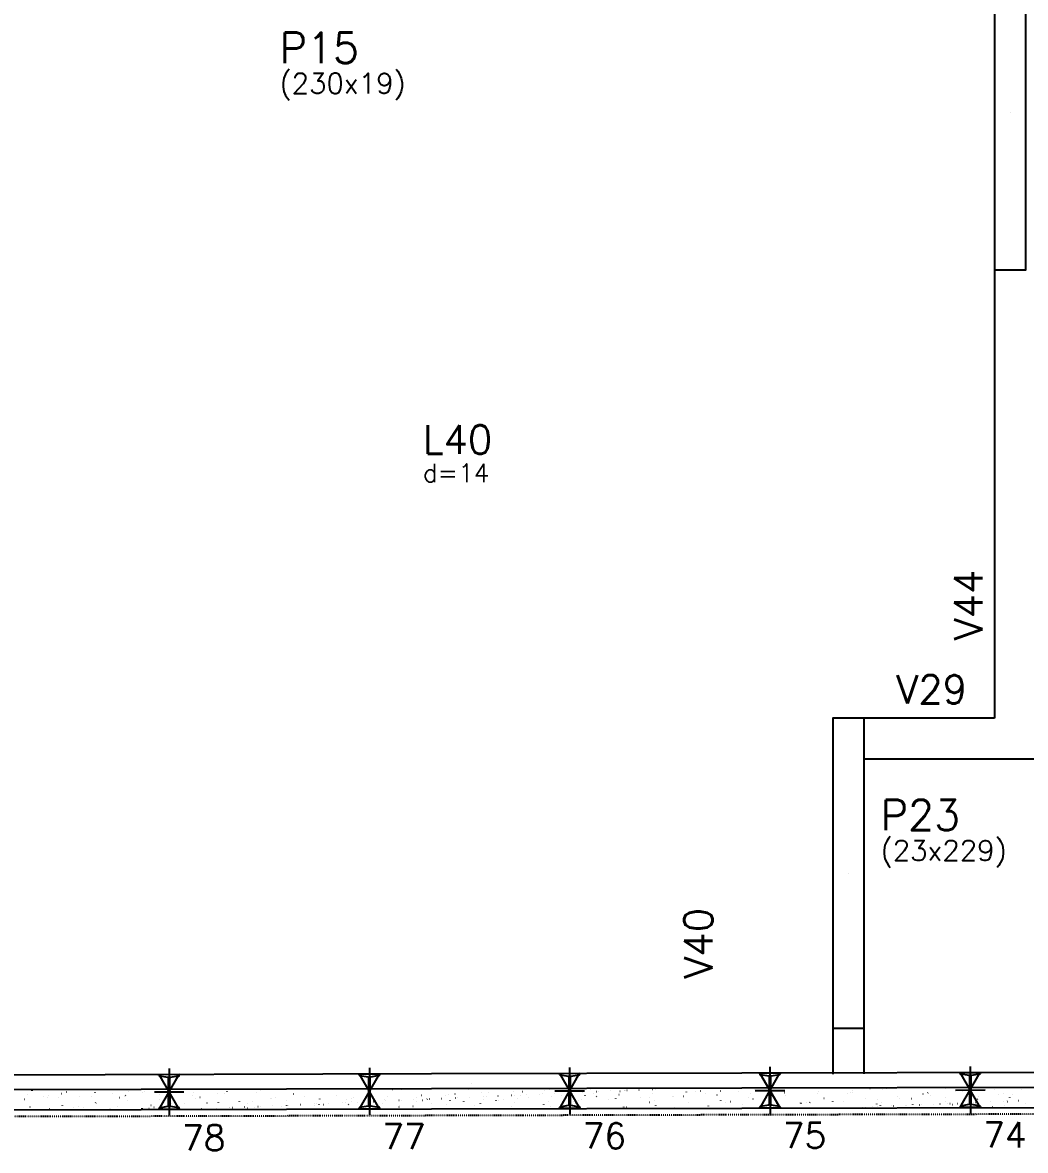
# Model space of a CAD drawing. Extents: x -40810 to 33675, y -2018 to 21213.
# Drawn here: x 19931 to 20672, y -392 to 441 of the extents above; entities that cross this region are included whole.
import ezdxf

# ---------------------------------------------------------------- set-up
doc = ezdxf.new("R2010")
doc.units = 0
doc.linetypes.add('ESTILO_TQS_0003', pattern=[1.5, 0.5, -0.4, 0.1, -0.5])
doc.layers.get('0').update_dxf_attribs({"color": 1, "lineweight": 9})
for name, color, linetype in [('1', 5, 'Continuous'), ('12', 3, 'Continuous'), ('13', 7, 'Continuous'), ('19', 5, 'Continuous'), ('24', 5, 'ESTILO_TQS_0003'), ('242', 3, 'Continuous'), ('3', 2, 'Continuous'), ('49', 20, 'Continuous'), ('51', 6, 'Continuous'), ('52', 21, 'Continuous'), ('8', 5, 'Continuous'), ('9', 3, 'Continuous')]:
    doc.layers.add(name, color=color, linetype=linetype)
doc.styles.get("Standard").update_dxf_attribs({"font": 'romans.shx', "width": 0.8})

# ---------------------------------------------------------------- blocks, each defined once
blk = doc.blocks.new('_H9EFD498501-001')
for p, q in [((926.412797, 193.809432), (926.422587, 193.88379)), ((947.871334, 191.642216), (947.916991, 191.701717)), ((951.555778, 192.987347), (951.629001, 193.00358)), ((972.838373, 192.554205), (972.88403, 192.613706)), ((985.426364, 191.86498), (985.436154, 191.939339)), ((997.805412, 193.466194), (997.851069, 193.525696)), ((1007.537106, 192.507551), (1007.610328, 192.523784)), ((1009.338202, 193.414617), (1009.347991, 193.488975)), ((1022.772451, 194.378183), (1022.818108, 194.437685)), ((1033.176618, 194.406565), (1033.186407, 194.480924)), ((1045.342492, 192.166344), (1045.388149, 192.225845)), ((1063.518434, 192.027755), (1063.591656, 192.043988)), ((1070.309531, 193.078333), (1070.355188, 193.137834)), ((1092.190185, 192.462114), (1092.199975, 192.536472)), ((1095.27657, 193.990322), (1095.322227, 194.049823)), ((1116.204812, 194.792513), (1116.214601, 194.866871)), ((1120.243609, 194.902311), (1120.289266, 194.961813)), ((1175.218379, 192.848062), (1175.228169, 192.92242)), ((1192.688307, 194.882911), (1192.761529, 194.899144)), ((1199.130217, 194.397698), (1199.140006, 194.472056)), ((1248.669635, 194.403115), (1248.742857, 194.419348)), ((1252.330745, 195.214763), (1252.403967, 195.230996)), ((1258.143784, 192.453247), (1258.153573, 192.527605)), ((1263.79082, 192.22254), (1263.836477, 192.282042)), ((1281.9822, 193.445195), (1281.99199, 193.519554)), ((1288.757859, 193.13453), (1288.803516, 193.194031)), ((1304.650963, 193.923319), (1304.724185, 193.939552)), ((1308.312073, 194.734967), (1308.385295, 194.7512)), ((1312.185615, 191.781947), (1312.260544, 191.785218)), ((1313.724898, 194.046519), (1313.770555, 194.10602)), ((1322.300979, 192.223593), (1322.375907, 192.226865)), ((1324.174194, 192.30538), (1324.249123, 192.308651)), ((1333.015771, 192.691411), (1333.0907, 192.694683)), ((1338.691937, 194.958508), (1338.737594, 195.018009)), ((1343.131134, 193.133057), (1343.206063, 193.136329)), ((1345.00435, 193.214844), (1345.079278, 193.218115)), ((1353.845926, 193.600875), (1353.920855, 193.604147)), ((1360.632291, 193.443523), (1360.705513, 193.459756)), ((1363.96129, 194.042522), (1364.036218, 194.045793)), ((1364.293401, 194.255171), (1364.366623, 194.271404)), ((1365.010394, 193.831143), (1365.020184, 193.905502)), ((1365.834505, 194.124308), (1365.909434, 194.127579)), ((1374.676082, 194.51034), (1374.75101, 194.513611)), ((1384.791445, 194.951986), (1384.866374, 194.955257)), ((1384.882132, 191.903363), (1384.927789, 191.962865)), ((1386.66466, 195.033772), (1386.739589, 195.037044)), ((1388.922231, 195.380779), (1388.932021, 195.455138)), ((1395.506237, 195.419804), (1395.581166, 195.423075)), ((1409.849171, 192.815352), (1409.894828, 192.874854)), ((1416.613619, 192.963727), (1416.686841, 192.97996)), ((1420.274729, 193.775375), (1420.347951, 193.791608)), ((1424.023962, 191.886692), (1424.033751, 191.96105)), ((1434.81621, 193.727341), (1434.861867, 193.786843)), ((1447.935799, 193.436328), (1447.945588, 193.510687)), ((1459.783249, 194.639331), (1459.828907, 194.698832)), ((1471.774215, 194.428277), (1471.784005, 194.502635)), ((1472.594946, 192.483931), (1472.668169, 192.500163)), ((1476.256056, 193.295579), (1476.329279, 193.311812)), ((1482.35329, 192.427491), (1482.398947, 192.486992)), ((1484.750288, 195.55132), (1484.795946, 195.610821)), ((1507.320329, 193.33948), (1507.365986, 193.398982)), ((1528.576274, 192.004134), (1528.649497, 192.020367)), ((1530.787782, 192.483825), (1530.797572, 192.558184)), ((1532.237384, 192.815783), (1532.310607, 192.832016)), ((1532.287368, 194.251469), (1532.333025, 194.310971)), ((1545.41738, 195.737718), (1545.490603, 195.753951)), ((1554.802409, 194.814225), (1554.812199, 194.888583)), ((1557.254407, 195.163458), (1557.300065, 195.22296)), ((1582.221446, 196.075448), (1582.267104, 196.134949)), ((1588.218712, 192.335987), (1588.291934, 192.35222)), ((1601.398708, 195.257922), (1601.471931, 195.274155)), ((1613.815976, 192.869773), (1613.825766, 192.944132)), ((1637.727814, 194.41941), (1637.737603, 194.493768)), ((1644.20004, 191.856191), (1644.273262, 191.872424)), ((1657.380036, 194.778126), (1657.453258, 194.794359)), ((920.507297, 187.606398), (920.552954, 187.665899)), ((922.904295, 190.730227), (922.949952, 190.789728)), ((934.714672, 189.253764), (934.787894, 189.269997)), ((937.573322, 188.542633), (937.583111, 188.616991)), ((938.375782, 190.065412), (938.449005, 190.081645)), ((945.474336, 188.518387), (945.519993, 188.577889)), ((961.411738, 189.534581), (961.421527, 189.60894)), ((970.441375, 189.430376), (970.487032, 189.489878)), ((972.675052, 185.048545), (972.684841, 185.122904)), ((973.488783, 184.95922), (973.562005, 184.975452)), ((990.696, 188.773968), (990.769222, 188.790201)), ((994.35711, 189.585616), (994.430332, 189.601849)), ((995.408414, 190.342365), (995.454071, 190.401867)), ((996.586889, 186.598181), (996.596679, 186.67254)), ((1020.375453, 191.254354), (1020.42111, 191.313856)), ((1020.425305, 187.59013), (1020.435095, 187.664488)), ((1029.470111, 184.479423), (1029.543333, 184.495656)), ((1039.087469, 184.014638), (1039.133126, 184.07414)), ((1044.439932, 189.920529), (1044.449721, 189.994888)), ((1046.677328, 188.294172), (1046.75055, 188.310405)), ((1050.338438, 189.10582), (1050.41166, 189.122053)), ((1055.600457, 184.65373), (1055.610246, 184.728089)), ((1064.054508, 184.926627), (1064.100165, 184.986129)), ((1068.351769, 191.470165), (1068.361559, 191.544524)), ((1079.438873, 185.645679), (1079.448662, 185.720037)), ((1085.451439, 183.999627), (1085.524661, 184.01586)), ((1089.021547, 185.838616), (1089.067204, 185.898118)), ((1102.658656, 187.814376), (1102.731878, 187.830608)), ((1103.453499, 187.976078), (1103.463289, 188.050436)), ((1106.319766, 188.626024), (1106.392988, 188.642257)), ((1113.988586, 186.750606), (1114.034243, 186.810107)), ((1119.499762, 191.547959), (1119.572984, 191.564192)), ((1124.714217, 183.596769), (1124.789145, 183.60004)), ((1127.365337, 189.525714), (1127.375126, 189.600073)), ((1134.82958, 184.038415), (1134.904509, 184.041687)), ((1136.702795, 184.120202), (1136.777724, 184.123473)), ((1138.45244, 183.701227), (1138.46223, 183.775586)), ((1138.955625, 187.662595), (1139.001282, 187.722096)), ((1141.432767, 183.519831), (1141.505989, 183.536064)), ((1145.544372, 184.506233), (1145.619301, 184.509505)), ((1151.203753, 190.517663), (1151.213542, 190.592021)), ((1155.659735, 184.947879), (1155.734664, 184.951151)), ((1157.532951, 185.029666), (1157.607879, 185.032937)), ((1158.639984, 187.334579), (1158.713206, 187.350812)), ((1160.178781, 183.695461), (1160.224438, 183.754962)), ((1162.301094, 188.146228), (1162.374316, 188.162461)), ((1162.467067, 186.031627), (1162.476856, 186.105985)), ((1163.922664, 188.574584), (1163.968321, 188.634085)), ((1166.374528, 185.415697), (1166.449456, 185.418969)), ((1175.48109, 191.068163), (1175.554312, 191.084396)), ((1176.489891, 185.857344), (1176.564819, 185.860615)), ((1178.363106, 185.93913), (1178.438035, 185.942401)), ((1185.14582, 184.60745), (1185.191477, 184.666951)), ((1186.378904, 187.581263), (1186.388693, 187.655621)), ((1187.204683, 186.325162), (1187.279612, 186.328433)), ((1188.889703, 189.486573), (1188.93536, 189.546074)), ((1197.320046, 186.766808), (1197.394975, 186.770079)), ((1199.193262, 186.848594), (1199.26819, 186.851866)), ((1208.034838, 187.234626), (1208.109767, 187.237897)), ((1210.112859, 185.519439), (1210.158516, 185.578941)), ((1210.21732, 188.573211), (1210.22711, 188.64757)), ((1213.856742, 190.398562), (1213.902399, 190.458064)), ((1214.621312, 186.854783), (1214.694534, 186.871016)), ((1218.150202, 187.676272), (1218.22513, 187.679544)), ((1218.282422, 187.666432), (1218.355644, 187.682665)), ((1220.023417, 187.758058), (1220.098346, 187.76133)), ((1221.480634, 184.087175), (1221.490424, 184.161534)), ((1228.864994, 188.14409), (1228.939922, 188.147361)), ((1231.462418, 190.588367), (1231.53564, 190.6046)), ((1232.6829, 183.307599), (1232.728557, 183.367101)), ((1234.231947, 190.903611), (1234.241736, 190.977969)), ((1235.079898, 186.431428), (1235.125555, 186.49093)), ((1238.823781, 191.310551), (1238.869438, 191.370053)), ((1238.980357, 188.585736), (1239.055286, 188.589008)), ((1240.853572, 188.667523), (1240.928501, 188.670794)), ((1245.392471, 185.636812), (1245.402261, 185.71117)), ((1249.695149, 189.053554), (1249.770078, 189.056826)), ((1257.649939, 184.219589), (1257.695596, 184.27909)), ((1259.810512, 189.495201), (1259.885441, 189.498472)), ((1260.046937, 187.343417), (1260.092594, 187.402919)), ((1261.683728, 189.576987), (1261.758657, 189.580258)), ((1269.230888, 186.62876), (1269.240677, 186.703118)), ((1270.525305, 189.963018), (1270.600233, 189.96629)), ((1270.60264, 186.374987), (1270.675862, 186.39122)), ((1274.26375, 187.186636), (1274.336972, 187.202869)), ((1280.640668, 190.404665), (1280.715597, 190.407936)), ((1282.513883, 190.486451), (1282.588812, 190.489723)), ((1282.616978, 185.131578), (1282.662635, 185.191079)), ((1285.013976, 188.255407), (1285.059633, 188.314908)), ((1287.443746, 190.108571), (1287.516968, 190.124804)), ((1291.35546, 190.872483), (1291.430389, 190.875754)), ((1293.245514, 188.959159), (1293.255304, 189.033518)), ((1301.470823, 191.314129), (1301.545752, 191.3174)), ((1303.344039, 191.395915), (1303.418967, 191.399187)), ((1304.406039, 183.69236), (1304.415828, 183.766719)), ((1307.584017, 186.043567), (1307.629674, 186.103068)), ((1309.981015, 189.167396), (1310.026672, 189.226897)), ((1317.157351, 190.508796), (1317.167141, 190.583154)), ((1326.583967, 185.895191), (1326.65719, 185.911424)), ((1328.244455, 184.684309), (1328.254244, 184.758667)), ((1330.245077, 186.70684), (1330.3183, 186.723073)), ((1332.551056, 186.955556), (1332.596713, 187.015058)), ((1334.948054, 190.079385), (1334.993711, 190.138886)), ((1340.995768, 191.500744), (1341.005557, 191.575102)), ((1343.425074, 189.628775), (1343.498296, 189.645007)), ((1352.259082, 187.014708), (1352.268871, 187.089066)), ((1357.518095, 187.867545), (1357.563752, 187.927047)), ((1359.915093, 190.991374), (1359.96075, 191.050875)), ((1376.170919, 188.564344), (1376.180708, 188.638703)), ((1382.485134, 188.779534), (1382.530791, 188.839036)), ((1382.565295, 185.415395), (1382.638518, 185.431628)), ((1386.226405, 186.227044), (1386.299628, 186.243277)), ((1399.406401, 189.148978), (1399.479624, 189.165211)), ((1400.009335, 189.556293), (1400.019125, 189.630651)), ((1407.452173, 189.691523), (1407.49783, 189.751025)), ((1411.272649, 185.070257), (1411.282439, 185.144615)), ((1432.419212, 190.603513), (1432.464869, 190.663014)), ((1435.184486, 186.619893), (1435.194276, 186.694251)), ((1438.546623, 184.935599), (1438.619845, 184.951832)), ((1442.207733, 185.747248), (1442.280955, 185.763481)), ((1451.131228, 183.363796), (1451.176885, 183.423298)), ((1455.387729, 188.669182), (1455.460952, 188.685415)), ((1457.386251, 191.515502), (1457.431908, 191.575003)), ((1459.022902, 187.611841), (1459.032692, 187.6862)), ((1476.098267, 184.275785), (1476.143924, 184.335287)), ((1483.037529, 189.942241), (1483.047319, 190.016599)), ((1494.198054, 184.675442), (1494.207843, 184.7498)), ((1494.527951, 184.455803), (1494.601173, 184.472036)), ((1498.189061, 185.267451), (1498.262283, 185.283684)), ((1501.065306, 185.187775), (1501.110963, 185.247276)), ((1506.949366, 191.491877), (1506.959156, 191.566235)), ((1511.369057, 188.189386), (1511.442279, 188.205619)), ((1518.03647, 185.66739), (1518.046259, 185.741749)), ((1526.032345, 186.099764), (1526.078002, 186.159265)), ((1542.051096, 187.997789), (1542.060886, 188.072148)), ((1550.509279, 183.976007), (1550.582501, 183.99224)), ((1550.999384, 187.011753), (1551.045041, 187.071254)), ((1554.170389, 184.787655), (1554.243611, 184.803888)), ((1565.962934, 189.547426), (1565.972723, 189.621784)), ((1567.350385, 187.70959), (1567.423607, 187.725823)), ((1575.966423, 187.923742), (1576.01208, 187.983243)), ((1577.050037, 183.722939), (1577.059827, 183.797297)), ((1581.805183, 183.449657), (1581.880112, 183.452928)), ((1583.678398, 183.531443), (1583.753327, 183.534715)), ((1584.557602, 191.524338), (1584.630824, 191.540571)), ((1589.80135, 190.539374), (1589.811139, 190.613733)), ((1592.519975, 183.917475), (1592.594904, 183.920746)), ((1597.189579, 183.956608), (1597.235236, 184.01611)), ((1600.933462, 188.835731), (1600.979119, 188.895233)), ((1601.064664, 186.053338), (1601.074453, 186.127696)), ((1602.635338, 184.359121), (1602.710267, 184.362392)), ((1604.508554, 184.440907), (1604.583482, 184.444179)), ((1606.490607, 183.496211), (1606.563829, 183.512444)), ((1610.151717, 184.307859), (1610.224939, 184.324092)), ((1613.350131, 184.826939), (1613.425059, 184.83021)), ((1622.156618, 184.868597), (1622.202275, 184.928099)), ((1623.331713, 187.229794), (1623.404935, 187.246027)), ((1623.465494, 185.268585), (1623.540422, 185.271857)), ((1624.976501, 187.602974), (1624.986291, 187.677333)), ((1625.338709, 185.350372), (1625.413638, 185.353643)), ((1625.900501, 189.74772), (1625.946158, 189.807222)), ((1634.180286, 185.736403), (1634.255215, 185.739675)), ((1640.53893, 191.044542), (1640.612152, 191.060775)), ((1644.295649, 186.178049), (1644.370578, 186.181321)), ((1646.168865, 186.259836), (1646.243793, 186.263107)), ((1647.123657, 185.780586), (1647.169314, 185.840088)), ((1648.814917, 188.594923), (1648.824707, 188.669281)), ((1650.86754, 190.659709), (1650.913197, 190.719211)), ((1655.010441, 186.645867), (1655.08537, 186.649139)), ((1660.078231, 184.108887), (1660.088021, 184.183245)), ((924.549604, 179.657076), (924.549604, 179.657076)), ((924.549604, 179.657076), (924.549604, 179.657076)), ((924.822009, 181.726197), (924.831799, 181.800556)), ((936.40732, 179.685974), (936.40732, 179.685974)), ((936.40732, 179.685974), (936.40732, 179.685974)), ((938.701277, 179.691565), (938.701277, 179.691565)), ((939.219312, 180.366681), (939.26497, 180.426183)), ((948.265037, 179.714873), (948.265037, 179.714873)), ((948.660425, 182.718146), (948.670215, 182.792504)), ((949.850495, 179.718737), (949.850495, 179.718737)), ((949.850495, 179.718737), (949.850495, 179.718737)), ((949.850495, 179.718737), (949.850495, 179.718737)), ((956.647677, 181.225636), (956.720899, 181.241869)), ((960.122753, 179.743772), (960.122753, 179.743772)), ((960.308787, 182.037285), (960.382009, 182.053518)), ((963.013989, 179.750818), (963.013989, 179.750818)), ((964.186351, 181.278671), (964.232009, 181.338172)), ((971.98047, 179.772671), (971.98047, 179.772671)), ((971.98047, 179.772671), (971.98047, 179.772671)), ((971.98047, 179.772671), (971.98047, 179.772671)), ((983.838186, 179.801569), (983.845366, 179.856105)), ((983.838186, 179.801569), (983.838186, 179.801569)), ((983.838186, 179.801569), (983.838186, 179.801569)), ((987.326701, 179.810071), (987.326701, 179.810071)), ((989.15339, 182.19066), (989.199048, 182.250161)), ((995.695903, 179.830468), (995.695903, 179.830468)), ((995.695903, 179.830468), (995.695903, 179.830468)), ((1007.553619, 179.859367), (1007.553619, 179.859367)), ((1007.673993, 180.773695), (1007.683782, 180.848053)), ((1008.642351, 179.86202), (1008.642351, 179.86202)), ((1008.642351, 179.86202), (1008.642351, 179.86202)), ((1008.642351, 179.86202), (1008.642351, 179.86202)), ((1011.639412, 179.869324), (1011.639412, 179.869324)), ((1012.629005, 180.74584), (1012.702227, 180.762073)), ((1014.12043, 183.102649), (1014.166087, 183.16215)), ((1016.290115, 181.557489), (1016.363337, 181.573722)), ((1019.411336, 179.888265), (1019.411336, 179.888265)), ((1031.269052, 179.917164), (1031.269052, 179.917164)), ((1031.269052, 179.917164), (1031.269052, 179.917164)), ((1031.269052, 179.917164), (1031.269052, 179.917164)), ((1031.688619, 183.104094), (1031.698409, 183.178452)), ((1035.952124, 179.928577), (1035.952124, 179.928577)), ((1040.97944, 179.94083), (1040.97944, 179.94083)), ((1040.97944, 179.94083), (1040.97944, 179.94083)), ((1041.393595, 179.958912), (1041.468524, 179.962183)), ((1043.126769, 179.946063), (1043.126769, 179.946063)), ((1043.126769, 179.946063), (1043.126769, 179.946063)), ((1043.126769, 179.946063), (1043.126769, 179.946063)), ((1051.508958, 180.400558), (1051.583887, 180.40383)), ((1053.382174, 180.482345), (1053.457102, 180.485616)), ((1054.984485, 179.974962), (1054.984485, 179.974962)), ((1054.984485, 179.974962), (1054.984485, 179.974962)), ((1060.264836, 179.98783), (1060.264836, 179.98783)), ((1060.264836, 179.98783), (1060.264836, 179.98783)), ((1060.264836, 179.98783), (1060.264836, 179.98783)), ((1060.310625, 180.047504), (1060.356282, 180.107006)), ((1062.22375, 180.868376), (1062.298679, 180.871648)), ((1066.842201, 180.00386), (1066.842201, 180.00386)), ((1066.842201, 180.00386), (1066.842201, 180.00386)), ((1067.434206, 180.005303), (1067.434206, 180.005303)), ((1067.434206, 180.005303), (1067.434206, 180.005303)), ((1067.434206, 180.005303), (1067.434206, 180.005303)), ((1068.610333, 180.266044), (1068.683555, 180.282277)), ((1072.271443, 181.077693), (1072.344665, 181.093926)), ((1072.339114, 181.310022), (1072.414042, 181.313294)), ((1074.212329, 181.391809), (1074.287258, 181.39508)), ((1078.699918, 180.032759), (1078.699918, 180.032759)), ((1083.053906, 181.77784), (1083.128834, 181.781112)), ((1084.577547, 180.047084), (1084.577547, 180.047084)), ((1084.577547, 180.047084), (1084.577547, 180.047084)), ((1084.577547, 180.047084), (1084.577547, 180.047084)), ((1085.277664, 180.959493), (1085.323321, 181.018995)), ((1090.557634, 180.061658), (1090.557634, 180.061658)), ((1090.557634, 180.061658), (1090.557634, 180.061658)), ((1090.557634, 180.061658), (1090.557634, 180.061658)), ((1090.702187, 181.159643), (1090.711976, 181.234001)), ((1093.169269, 182.219487), (1093.244198, 182.222758)), ((1095.042485, 182.301273), (1095.117413, 182.304545)), ((1102.415351, 180.090556), (1102.415351, 180.090556)), ((1102.415351, 180.090556), (1102.415351, 180.090556)), ((1102.415351, 180.090556), (1102.415351, 180.090556)), ((1103.884061, 182.687305), (1103.95899, 182.690576)), ((1108.890259, 180.106337), (1108.890259, 180.106337)), ((1108.890259, 180.106337), (1108.890259, 180.106337)), ((1108.890259, 180.106337), (1108.890259, 180.106337)), ((1110.244703, 181.871482), (1110.29036, 181.930984)), ((1113.999425, 183.128951), (1114.074353, 183.132222)), ((1114.273067, 180.119455), (1114.273067, 180.119455)), ((1114.273067, 180.119455), (1114.273067, 180.119455)), ((1114.614024, 182.709279), (1114.623813, 182.783637)), ((1115.87264, 183.210737), (1115.947569, 183.214009)), ((1126.130784, 180.148354), (1126.130784, 180.148354)), ((1126.130784, 180.148354), (1126.130784, 180.148354)), ((1126.226062, 180.148586), (1126.226062, 180.148586)), ((1128.252771, 180.597896), (1128.325993, 180.614129)), ((1133.20297, 180.16559), (1133.20297, 180.16559)), ((1133.20297, 180.16559), (1133.20297, 180.16559)), ((1133.20297, 180.16559), (1133.20297, 180.16559)), ((1135.211742, 182.783472), (1135.257399, 182.842973)), ((1137.9885, 180.177253), (1137.9885, 180.177253)), ((1149.846217, 180.206151), (1149.846217, 180.206151)), ((1157.515682, 180.224843), (1157.515682, 180.224843)), ((1157.515682, 180.224843), (1157.515682, 180.224843)), ((1157.781783, 180.571632), (1157.82744, 180.631133)), ((1161.703933, 180.23505), (1161.703933, 180.23505)), ((1161.703933, 180.23505), (1161.703933, 180.23505)), ((1161.703933, 180.23505), (1161.703933, 180.23505)), ((1173.561649, 180.263949), (1173.561649, 180.263949)), ((1173.561649, 180.263949), (1173.561649, 180.263949)), ((1173.627591, 180.764828), (1173.637381, 180.839186)), ((1181.828394, 180.284096), (1181.828394, 180.284096)), ((1181.828394, 180.284096), (1181.828394, 180.284096)), ((1182.748822, 181.483621), (1182.794479, 181.543123)), ((1185.017918, 180.291869), (1185.017918, 180.291869)), ((1185.017918, 180.291869), (1185.017918, 180.291869)), ((1185.419366, 180.292847), (1185.419366, 180.292847)), ((1185.419366, 180.292847), (1185.419366, 180.292847)), ((1197.277082, 180.321746), (1197.277082, 180.321746)), ((1197.414095, 183.040035), (1197.487317, 183.056268)), ((1197.466008, 181.756776), (1197.475797, 181.831134)), ((1206.141105, 180.343349), (1206.141105, 180.343349)), ((1206.141105, 180.343349), (1206.141105, 180.343349)), ((1207.715861, 182.39561), (1207.761518, 182.455112)), ((1209.134799, 180.350645), (1209.134799, 180.350645)), ((1220.992515, 180.379544), (1220.992515, 180.379544)), ((1220.992515, 180.379544), (1220.992515, 180.379544)), ((1220.992515, 180.379544), (1220.992515, 180.379544)), ((1230.453817, 180.402602), (1230.453817, 180.402602)), ((1230.453817, 180.402602), (1230.453817, 180.402602)), ((1232.850232, 180.408442), (1232.850232, 180.408442)), ((1232.850232, 180.408442), (1232.850232, 180.408442)), ((1232.850232, 180.408442), (1232.850232, 180.408442)), ((1243.809774, 180.435152), (1243.809774, 180.435152)), ((1243.809774, 180.435152), (1243.809774, 180.435152)), ((1244.707948, 180.437341), (1244.707948, 180.437341)), ((1244.707948, 180.437341), (1244.707948, 180.437341)), ((1253.395422, 182.560239), (1253.468645, 182.576472)), ((1254.766529, 180.461855), (1254.766529, 180.461855)), ((1254.766529, 180.461855), (1254.766529, 180.461855)), ((1256.565665, 180.46624), (1256.565665, 180.46624)), ((1256.565665, 180.46624), (1256.565665, 180.46624)), ((1268.423381, 180.495138), (1268.423381, 180.495138)), ((1279.07924, 180.521108), (1279.07924, 180.521108)), ((1279.07924, 180.521108), (1279.07924, 180.521108)), ((1280.281097, 180.524037), (1280.281097, 180.524037)), ((1280.281097, 180.524037), (1280.281097, 180.524037)), ((1280.281097, 180.524037), (1280.281097, 180.524037)), ((1280.494202, 182.142724), (1280.503991, 182.217082)), ((1292.138814, 180.552936), (1292.138814, 180.552936)), ((1292.138814, 180.552936), (1292.138814, 180.552936)), ((1292.138814, 180.552936), (1292.138814, 180.552936)), ((1302.60163, 180.578435), (1302.60163, 180.578435)), ((1302.60163, 180.578435), (1302.60163, 180.578435)), ((1303.391952, 180.580361), (1303.391952, 180.580361)), ((1303.391952, 180.580361), (1303.391952, 180.580361)), ((1303.99653, 180.581835), (1303.99653, 180.581835)), ((1303.99653, 180.581835), (1303.99653, 180.581835)), ((1309.37675, 182.080443), (1309.449972, 182.096676)), ((1315.854247, 180.610733), (1315.854247, 180.610733)), ((1315.854247, 180.610733), (1315.854247, 180.610733)), ((1327.704663, 180.639614), (1327.704663, 180.639614)), ((1327.704663, 180.639614), (1327.704663, 180.639614)), ((1327.711963, 180.639632), (1327.711963, 180.639632)), ((1339.56968, 180.668531), (1339.56968, 180.668531)), ((1351.427396, 180.697429), (1351.427396, 180.697429)), ((1351.427396, 180.697429), (1351.427396, 180.697429)), ((1351.427396, 180.697429), (1351.427396, 180.697429)), ((1352.017375, 180.698867), (1352.017375, 180.698867)), ((1352.017375, 180.698867), (1352.017375, 180.698867)), ((1361.393486, 180.721718), (1361.393486, 180.721718)), ((1361.393486, 180.721718), (1361.393486, 180.721718)), ((1363.285113, 180.726328), (1363.285113, 180.726328)), ((1363.285113, 180.726328), (1363.285113, 180.726328)), ((1363.419606, 181.747909), (1363.429396, 181.822267)), ((1365.358078, 181.600647), (1365.4313, 181.61688)), ((1375.142829, 180.755227), (1375.142829, 180.755227)), ((1375.142829, 180.755227), (1375.142829, 180.755227)), ((1376.330087, 180.75812), (1376.330087, 180.75812)), ((1376.330087, 180.75812), (1376.330087, 180.75812)), ((1387.000545, 180.784126), (1387.000545, 180.784126)), ((1387.258022, 182.739858), (1387.267812, 182.814216)), ((1398.858262, 180.813024), (1398.858262, 180.813024)), ((1400.642798, 180.817373), (1400.642798, 180.817373)), ((1401.19715, 181.539818), (1401.242807, 181.599319)), ((1410.715978, 180.841923), (1410.715978, 180.841923)), ((1410.715978, 180.841923), (1410.715978, 180.841923)), ((1410.715978, 180.841923), (1410.715978, 180.841923)), ((1420.185342, 180.865001), (1420.185342, 180.865001)), ((1420.185342, 180.865001), (1420.185342, 180.865001)), ((1421.339406, 181.120851), (1421.412628, 181.137084)), ((1422.573695, 180.870822), (1422.573695, 180.870822)), ((1422.573695, 180.870822), (1422.573695, 180.870822)), ((1422.573695, 180.870822), (1422.573695, 180.870822)), ((1424.95551, 180.876626), (1424.95551, 180.876626)), ((1426.164189, 182.451807), (1426.209846, 182.511309)), ((1434.431411, 180.89972), (1434.431411, 180.89972)), ((1434.431411, 180.89972), (1434.431411, 180.89972)), ((1446.289128, 180.928619), (1446.289128, 180.928619)), ((1446.289128, 180.928619), (1446.289128, 180.928619)), ((1449.268222, 180.935879), (1449.268222, 180.935879)), ((1458.146844, 180.957518), (1458.146844, 180.957518)), ((1470.004561, 180.986416), (1470.004561, 180.986416)), ((1470.004561, 180.986416), (1470.004561, 180.986416)), ((1470.004561, 180.986416), (1470.004561, 180.986416)), ((1470.286216, 183.125805), (1470.296006, 183.200164)), ((1473.580933, 180.995133), (1473.580933, 180.995133)), ((1478.977198, 181.008284), (1478.977198, 181.008284)), ((1478.977198, 181.008284), (1478.977198, 181.008284)), ((1478.977198, 181.008284), (1478.977198, 181.008284)), ((1481.862277, 181.015315), (1481.862277, 181.015315)), ((1481.862277, 181.015315), (1481.862277, 181.015315)), ((1481.862277, 181.015315), (1481.862277, 181.015315)), ((1493.719993, 181.044214), (1493.719993, 181.044214)), ((1493.719993, 181.044214), (1493.719993, 181.044214)), ((1497.893645, 181.054386), (1497.893645, 181.054386)), ((1505.57771, 181.073113), (1505.57771, 181.073113)), ((1505.57771, 181.073113), (1505.57771, 181.073113)), ((1517.435426, 181.102011), (1517.435426, 181.102011)), ((1522.206356, 181.113639), (1522.206356, 181.113639)), ((1522.206356, 181.113639), (1522.206356, 181.113639)), ((1522.206356, 181.113639), (1522.206356, 181.113639)), ((1522.288462, 181.220641), (1522.334119, 181.280142)), ((1528.661917, 181.129372), (1528.661917, 181.129372)), ((1528.661917, 181.129372), (1528.661917, 181.129372)), ((1529.293143, 181.13091), (1529.293143, 181.13091)), ((1529.293143, 181.13091), (1529.293143, 181.13091)), ((1529.293143, 181.13091), (1529.293143, 181.13091)), ((1529.299784, 181.181354), (1529.309573, 181.255712)), ((1530.029509, 181.189082), (1530.104437, 181.192353)), ((1537.769054, 181.151567), (1537.769054, 181.151567)), ((1537.769054, 181.151567), (1537.769054, 181.151567)), ((1537.769054, 181.151567), (1537.769054, 181.151567)), ((1540.144872, 181.630728), (1540.219801, 181.634)), ((1541.150859, 181.159809), (1541.150859, 181.159809)), ((1541.150859, 181.159809), (1541.150859, 181.159809)), ((1541.150859, 181.159809), (1541.150859, 181.159809)), ((1542.018088, 181.712515), (1542.093016, 181.715786)), ((1546.519068, 181.172892), (1546.519068, 181.172892)), ((1546.519068, 181.172892), (1546.519068, 181.172892)), ((1546.519068, 181.172892), (1546.519068, 181.172892)), ((1547.255501, 182.13263), (1547.301158, 182.192131)), ((1550.859664, 182.098546), (1550.934593, 182.101818)), ((1553.008576, 181.188707), (1553.008576, 181.188707)), ((1553.008576, 181.188707), (1553.008576, 181.188707)), ((1553.211621, 182.73099), (1553.221411, 182.805349)), ((1560.975028, 182.540193), (1561.049956, 182.543464)), ((1562.848243, 182.621979), (1562.923172, 182.62525)), ((1564.866292, 181.217606), (1564.866292, 181.217606)), ((1564.866292, 181.217606), (1564.866292, 181.217606)), ((1570.83178, 181.232145), (1570.83178, 181.232145)), ((1570.83178, 181.232145), (1570.83178, 181.232145)), ((1570.83178, 181.232145), (1570.83178, 181.232145)), ((1571.68982, 183.00801), (1571.764748, 183.011282)), ((1572.22254, 183.044619), (1572.268197, 183.10412)), ((1576.724009, 181.246505), (1576.724009, 181.246505)), ((1588.581725, 181.275404), (1588.581725, 181.275404)), ((1595.144491, 181.291398), (1595.144491, 181.291398)), ((1595.144491, 181.291398), (1595.144491, 181.291398)), ((1595.144491, 181.291398), (1595.144491, 181.291398)), ((1596.56091, 181.29485), (1596.56091, 181.29485)), ((1596.56091, 181.29485), (1596.56091, 181.29485)), ((1596.56091, 181.29485), (1596.56091, 181.29485)), ((1600.439441, 181.304302), (1600.439441, 181.304302)), ((1600.439441, 181.304302), (1600.439441, 181.304302)), ((1600.439441, 181.304302), (1600.439441, 181.304302)), ((1612.297158, 181.333201), (1612.297158, 181.333201)), ((1612.297158, 181.333201), (1612.297158, 181.333201)), ((1612.297158, 181.333201), (1612.297158, 181.333201)), ((1619.457203, 181.350651), (1619.457203, 181.350651)), ((1619.457203, 181.350651), (1619.457203, 181.350651)), ((1619.75962, 181.744768), (1619.805277, 181.80427)), ((1624.154874, 181.3621), (1624.154874, 181.3621)), ((1624.154874, 181.3621), (1624.154874, 181.3621)), ((1636.012591, 181.390998), (1636.012591, 181.390998)), ((1636.063605, 181.778488), (1636.073394, 181.852846)), ((1643.769915, 181.409904), (1643.769915, 181.409904)), ((1643.769915, 181.409904), (1643.769915, 181.409904)), ((1644.726659, 182.656758), (1644.772316, 182.716259)), ((1647.870307, 181.419897), (1647.870307, 181.419897)), ((1655.352766, 181.438133), (1655.352766, 181.438133)), ((1655.352766, 181.438133), (1655.352766, 181.438133)), ((1655.352766, 181.438133), (1655.352766, 181.438133)), ((1659.728024, 181.448796), (1659.728024, 181.448796)), ((1659.728024, 181.448796), (1659.728024, 181.448796)), ((1659.728024, 181.448796), (1659.728024, 181.448796))]:
    blk.add_line(p, q)

msp = doc.modelspace()

# ---------------------------------------------------------------- linework, layer by layer
at = {"layer": '1'}
for points in [[(20648.82, 257.912), (20648.82, -73.088)], [(20648.82, -73.088), (20552.32, -73.088)], [(20552.32, -103.088), (20662.32, -103.088)], [(20662.32, -103.088), (21099.32, -103.088)], [(20529.32, -302.088), (20529.32, -335.985)], [(20552.32, -335.929), (20552.32, -302.088)]]:
    msp.add_lwpolyline(points, dxfattribs=at)
at = {"layer": '24'}
msp.add_line((23008.322, -359.997), (19444.882, -368.621), dxfattribs=at)
at = {"layer": '242'}
for p, q in [((20660.32, 374.412), (20660.32, 374.412)), ((20540.82, -187.588), (20540.82, -187.588)), ((20262.578, -343.088), (20262.578, -343.088))]:
    msp.add_line(p, q, dxfattribs=at)
at = {"layer": '3'}
for points in [[(20648.82, 257.912), (20671.82, 257.912), (20671.82, 490.912), (20648.82, 490.912), (20648.82, 257.912)], [(20529.32, -302.088), (20552.32, -302.088), (20552.32, -73.088), (20529.32, -73.088), (20529.32, -302.088)]]:
    msp.add_lwpolyline(points, dxfattribs=at)
at = {"layer": '49', "linetype": 'Continuous'}
for p, q in [((20232.744, -335.707), (22978.183, -329.017)), ((19457.227, -337.598), (20232.744, -335.707)), ((20232.771, -346.707), (22988.232, -339.992)), ((19454.112, -348.605), (20232.771, -346.707)), ((20232.808, -361.707), (23003.3, -354.955)), ((19447.937, -363.62), (20232.808, -361.707))]:
    msp.add_line(p, q, dxfattribs=at)
at = {"layer": '51'}
for p, q in [((20038.806, -331.835), (20038.89, -366.532)), ((20186.805, -331.477), (20186.889, -366.174)), ((20334.804, -331.118), (20334.888, -365.816)), ((20482.803, -330.76), (20482.887, -365.458)), ((20630.803, -330.402), (20630.887, -365.1)), ((20031.317, -336.202), (20046.317, -336.165)), ((20031.318, -336.956), (20031.317, -336.202)), ((20037.946, -338.613), (20031.803, -337.563)), ((20045.52, -360.74), (20032.177, -337.627)), ((20032.233, -360.772), (20045.464, -337.595)), ((20038.479, -359.15), (20038.43, -339.22)), ((20039.217, -339.219), (20039.266, -359.147)), ((20045.837, -337.529), (20039.699, -338.609)), ((20046.317, -336.165), (20046.318, -336.92)), ((20179.316, -335.844), (20194.316, -335.807)), ((20179.318, -336.598), (20179.316, -335.844)), ((20185.945, -338.255), (20179.802, -337.205)), ((20193.519, -360.382), (20180.176, -337.269)), ((20180.232, -360.414), (20193.463, -337.237)), ((20186.478, -358.792), (20186.43, -338.862)), ((20187.217, -338.86), (20187.265, -358.788)), ((20193.836, -337.171), (20187.698, -338.251)), ((20194.316, -335.807), (20194.318, -336.561)), ((20327.315, -335.485), (20342.315, -335.449)), ((20327.317, -336.239), (20327.315, -335.485)), ((20333.944, -337.897), (20327.801, -336.847)), ((20341.518, -360.024), (20328.175, -336.911)), ((20328.231, -360.056), (20341.462, -336.879)), ((20334.477, -358.433), (20334.429, -338.504)), ((20335.216, -338.502), (20335.264, -358.43)), ((20341.835, -336.813), (20335.697, -337.892)), ((20342.315, -335.449), (20342.317, -336.203)), ((20475.314, -335.127), (20490.314, -335.091)), ((20475.316, -335.881), (20475.314, -335.127)), ((20481.943, -337.538), (20475.8, -336.489)), ((20489.517, -359.665), (20476.174, -336.553)), ((20476.23, -359.698), (20489.461, -336.521)), ((20482.476, -358.075), (20482.428, -338.146)), ((20483.215, -338.144), (20483.263, -358.072)), ((20489.834, -336.455), (20483.696, -337.534)), ((20490.314, -335.091), (20490.316, -335.845)), ((20623.313, -334.769), (20638.313, -334.733)), ((20623.315, -335.523), (20623.313, -334.769)), ((20629.943, -337.18), (20623.799, -336.131)), ((20637.516, -359.307), (20624.173, -336.194)), ((20624.229, -359.339), (20637.46, -336.162)), ((20630.475, -357.717), (20630.427, -337.788)), ((20631.214, -337.786), (20631.262, -357.714)), ((20637.833, -336.097), (20631.695, -337.176)), ((20638.313, -334.733), (20638.315, -335.487)), ((20027.939, -349.21), (20049.757, -349.157)), ((20323.937, -348.494), (20345.755, -348.441)), ((20471.937, -348.135), (20493.754, -348.083)), ((20619.936, -347.777), (20641.754, -347.725)), ((20031.38, -362.202), (20031.378, -361.448)), ((20046.38, -362.165), (20031.38, -362.202)), ((20031.859, -360.838), (20037.997, -359.758)), ((20039.75, -359.754), (20045.893, -360.804)), ((20046.378, -361.411), (20046.38, -362.165)), ((20179.379, -361.843), (20179.377, -361.089)), ((20194.379, -361.807), (20179.379, -361.843)), ((20179.858, -360.48), (20185.996, -359.4)), ((20187.749, -359.396), (20193.892, -360.446)), ((20194.377, -361.053), (20194.379, -361.807)), ((20327.378, -361.485), (20327.376, -360.731)), ((20342.378, -361.449), (20327.378, -361.485)), ((20327.857, -360.121), (20333.995, -359.042)), ((20335.748, -359.038), (20341.892, -360.087)), ((20342.376, -360.695), (20342.378, -361.449)), ((20475.377, -361.127), (20475.375, -360.373)), ((20490.377, -361.091), (20475.377, -361.127)), ((20475.857, -359.763), (20481.995, -358.684)), ((20483.747, -358.68), (20489.891, -359.729)), ((20490.375, -360.337), (20490.377, -361.091)), ((20623.376, -360.769), (20623.374, -360.015)), ((20638.376, -360.733), (20623.376, -360.769)), ((20623.856, -359.405), (20629.994, -358.326)), ((20631.747, -358.321), (20637.89, -359.371)), ((20638.374, -359.979), (20638.376, -360.733))]:
    msp.add_line(p, q, dxfattribs=at)
for centre, start, end in [((20031.943, -336.954), 180.138657, 256.999883), ((20037.805, -339.222), 0.138657, 76.999883), ((20039.842, -339.217), 103.277431, 180.138657), ((20045.693, -336.921), 283.277431, 0.138657), ((20179.943, -336.596), 180.138657, 256.999883), ((20185.805, -338.864), 0.138657, 76.999883), ((20187.842, -338.859), 103.277431, 180.138657), ((20193.693, -336.563), 283.277431, 0.138657), ((20327.942, -336.238), 180.138657, 256.999883), ((20333.804, -338.506), 0.138657, 76.999883), ((20335.841, -338.501), 103.277431, 180.138657), ((20341.692, -336.205), 283.277431, 0.138657), ((20475.941, -335.88), 180.138657, 256.999883), ((20481.803, -338.147), 0.138657, 76.999883), ((20483.84, -338.143), 103.277431, 180.138657), ((20489.691, -335.847), 283.277431, 0.138657), ((20623.94, -335.522), 180.138657, 256.999883), ((20629.802, -337.789), 0.138657, 76.999883), ((20631.839, -337.784), 103.277431, 180.138657), ((20637.69, -335.488), 283.277431, 0.138657), ((20481.851, -358.076), 283.277509, 0.243653), ((20483.888, -358.071), 180.138657, 256.999883), ((20629.85, -357.717), 283.277509, 0.243653), ((20631.887, -357.712), 180.138657, 256.999883), ((20032.003, -361.446), 103.277431, 180.138657), ((20037.854, -359.15), 283.277509, 0.243653), ((20039.891, -359.145), 180.138657, 256.999883), ((20045.753, -361.413), 0.138657, 76.999883), ((20180.002, -361.088), 103.277431, 180.138657), ((20185.853, -358.792), 283.277509, 0.243653), ((20187.89, -358.787), 180.138657, 256.999883), ((20193.752, -361.055), 0.138657, 76.999883), ((20328.001, -360.73), 103.277431, 180.138657), ((20333.852, -358.434), 283.277509, 0.243653), ((20335.889, -358.429), 180.138657, 256.999883), ((20341.751, -360.696), 0.138657, 76.999883), ((20476, -360.372), 103.277431, 180.138657), ((20489.75, -360.338), 0.138657, 76.999883), ((20623.999, -360.013), 103.277431, 180.138657), ((20637.749, -359.98), 0.138657, 76.999883)]:
    msp.add_arc(centre, 0.625, start, end, dxfattribs=at)

# ---------------------------------------------------------------- block references
at = {"layer": '19'}
msp.add_blockref('_H9EFD498501-001', (19011.32, -542.088), dxfattribs=at)

# ---------------------------------------------------------------- texts
at = {"layer": '12'}
for s, p in [('(230x19)', (20120.428, 388.163)), ('(23x229)', (20564.57, -178.397))]:
    msp.add_text(s, height=15, dxfattribs=at).set_placement(p)
at = {"layer": '13'}
msp.add_text('d=14', height=13.5, dxfattribs=at).set_placement((20226.359, 101.195))
at = {"layer": '52'}
for s, p in [('78', (20048.32, -392.407)), ('77', (20196.318, -391.396)), ('76', (20344.317, -391.038)), ('75', (20492.316, -390.68)), ('74', (20640.315, -390.322))]:
    msp.add_text(s, height=18.75, dxfattribs=at).set_placement(p)
at = {"layer": '8'}
for s, p in [('L40', (20226.359, 122.09)), ('V29', (20576.276, -62.383))]:
    msp.add_text(s, height=21, dxfattribs=at).set_placement(p)
for s, p in [('V44', (20639.842, -15.631)), ('V40', (20440.331, -265.5))]:
    msp.add_text(s, height=21, rotation=90, dxfattribs=at).set_placement(p)
at = {"layer": '9'}
for s, p in [('P15', (20120.428, 410.663)), ('P23', (20564.57, -155.897))]:
    msp.add_text(s, height=22.5, dxfattribs=at).set_placement(p)

doc.saveas('drawing.dxf')
